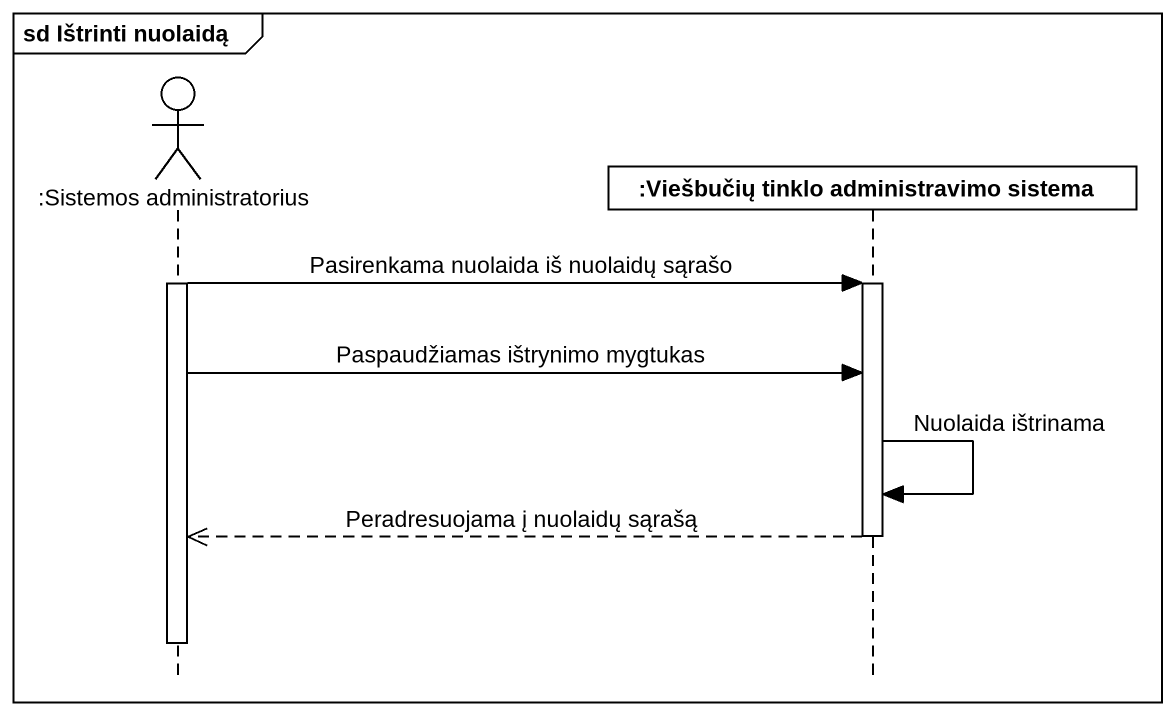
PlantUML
@startuml
mainframe sd Ištrinti nuolaidą
hide footbox
actor ":Sistemos administratorius" as Sistemos_administratorius
participant ":Viešbučių tinklo administravimo sistema" as Viešbučių_tinklo

activate Sistemos_administratorius
Sistemos_administratorius -> Viešbučių_tinklo : Pasirenkama nuolaida iš nuolaidų sąrašo
activate Viešbučių_tinklo
Sistemos_administratorius -> Viešbučių_tinklo : Paspaudžiamas ištrynimo mygtukas
Viešbučių_tinklo -> Viešbučių_tinklo : Nuolaida ištrinama
Viešbučių_tinklo -->> Sistemos_administratorius : Peradresuojama į nuolaidų sąrašą
deactivate Viešbučių_tinklo
deactivate Sistemos_administratorius
@enduml
